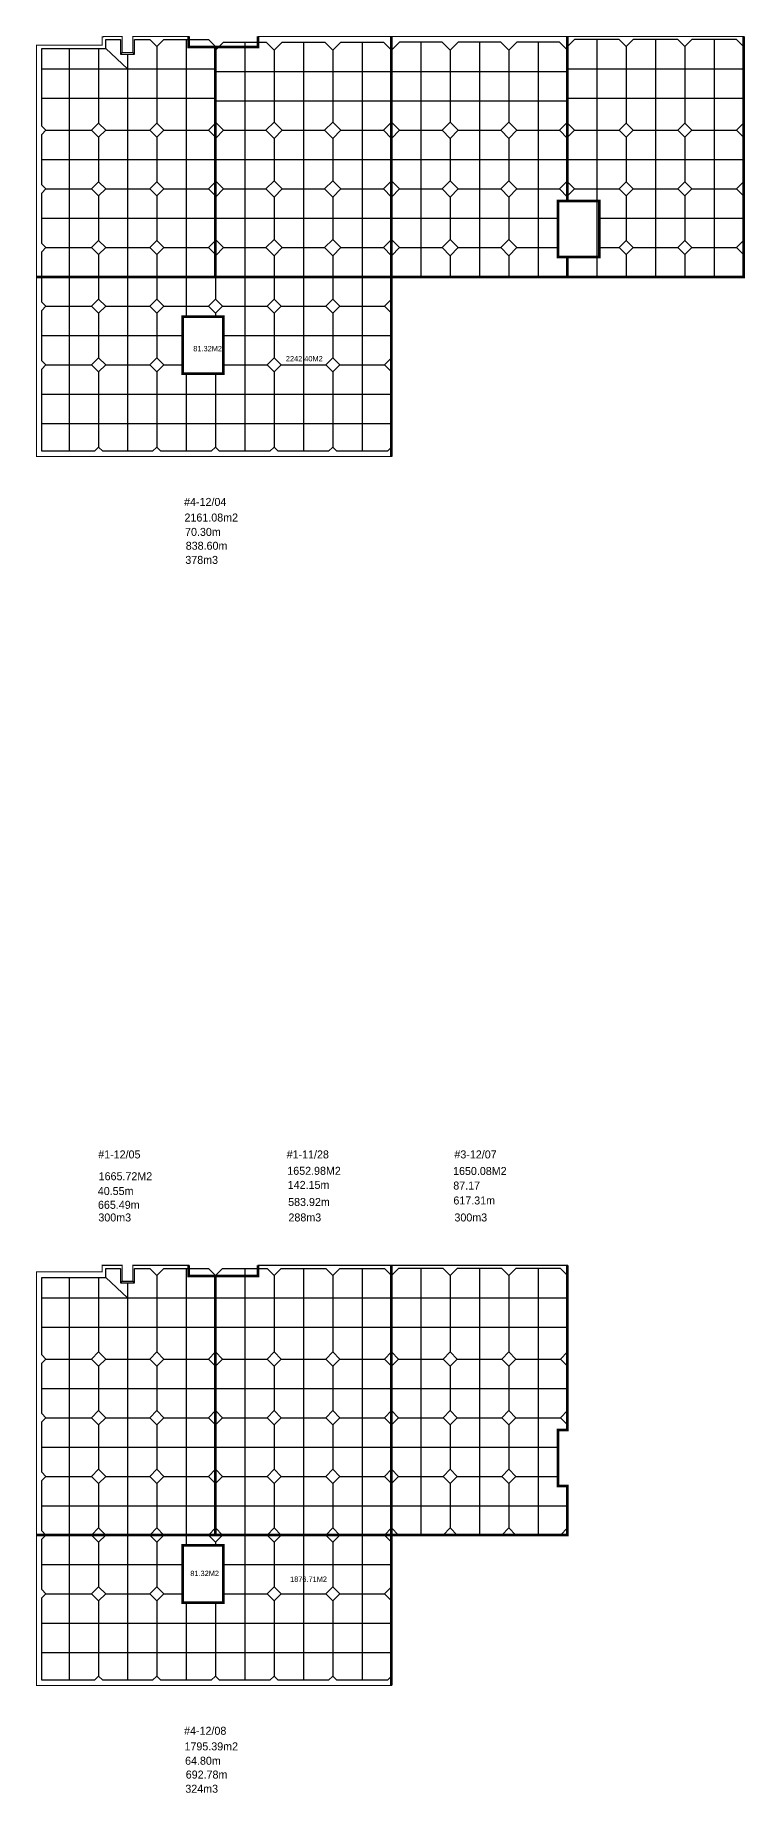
# Model space of a CAD drawing. Header units: millimetres. Extents: x -552870 to 1405794, y -1345622 to 197746.
# Drawn here: x -552870 to -419820, y -1116943 to -787384 of the extents above; entities that cross this region are included whole.
import ezdxf

# ---------------------------------------------------------------- set-up
doc = ezdxf.new("R2010")
doc.units = ezdxf.units.MM
doc.header["$LTSCALE"] = 1000
doc.header["$MEASUREMENT"] = 0
doc.layers.get('0').update_dxf_attribs({"linetype": 'CONTINUOUS'})
doc.styles.add('나눔바른고딕', font='')
doc.styles.get('나눔바른고딕').set_extended_font_data('나눔바른고딕')

msp = doc.modelspace()

# ---------------------------------------------------------------- linework, layer by layer
at = {"color": 2, "ltscale": 10000, "const_width": 200}
for points in [[(-552619.9, -789259.5), (-552619.9, -832709.5), (-519069.9, -832709.5), (-519069.9, -789634.5), (-524069.9, -789634.5), (-524069.9, -787634.5), (-534569.9, -787634.5), (-534569.9, -790634.5), (-536569.9, -790634.5), (-536569.9, -787634.5), (-540057.4, -787634.5), (-540057.4, -787709.5), (-540319.9, -787709.5), (-540319.9, -789259.5), (-552619.9, -789259.5)], [(-519069.9, -789634.5), (-519069.9, -832709.5), (-486069.9, -832709.5), (-486069.9, -787634.5), (-511069.9, -787634.5), (-511069.9, -789634.5), (-519069.9, -789634.5), (-519069.9, -789634.5)], [(-453069.9, -787634.5), (-453069.9, -818509.5), (-454869.9, -818509.5), (-454869.9, -829009.5), (-453069.9, -829009.5), (-453069.9, -832709.5), (-486069.9, -832709.5), (-486069.9, -787634.5), (-453069.9, -787634.5)], [(-420069.9, -827459.5), (-420069.9, -787634.5), (-453069.9, -787634.5), (-453069.9, -818509.5), (-447119.9, -818509.5), (-447119.9, -829009.5), (-453069.9, -829009.5), (-453069.9, -832709.5), (-420069.9, -832709.5), (-420069.9, -827459.5)], [(-552619.9, -832709.5), (-552619.9, -866409.5), (-486069.9, -866409.5), (-486069.9, -832719.4), (-552619.9, -832709.5)], [(-525219.9, -840159.5), (-525219.9, -850859.5), (-517619.9, -850859.5), (-517619.9, -840159.5), (-525219.9, -840159.5)], [(-524069.9, -1018034.5), (-534569.9, -1018034.5), (-534569.9, -1021034.5), (-536569.9, -1021034.5), (-536569.9, -1018034.5), (-540319.9, -1018034.5), (-540319.9, -1019259.5), (-552619.9, -1019259.5), (-552619.9, -1068609.5), (-519069.9, -1068609.5), (-519069.9, -1020034.5), (-524069.9, -1020034.5), (-524069.9, -1018034.5)], [(-511069.9, -1018034.5), (-511069.9, -1020034.5), (-519069.9, -1020034.5), (-519069.9, -1068609.5), (-486069.9, -1068609.5), (-486069.9, -1018034.5), (-511069.9, -1018034.5)], [(-453069.9, -1018034.5), (-453069.9, -1048909.5), (-454869.9, -1048909.5), (-454869.9, -1059409.5), (-453069.9, -1059409.5), (-453069.9, -1068609.5), (-486069.9, -1068609.5), (-486069.9, -1018034.5), (-453069.9, -1018034.5)], [(-552619.9, -1068609.5), (-552619.9, -1096809.5), (-486069.9, -1096809.5), (-486069.9, -1068609.5), (-552619.9, -1068609.5)], [(-525219.9, -1070559.5), (-517619.9, -1070559.5), (-517619.9, -1081259.5), (-525219.9, -1081259.5), (-525219.9, -1070559.5)]]:
    msp.add_lwpolyline(points, dxfattribs=at)
at = {"color": 1, "ltscale": 10000, "const_width": 500}
for points in [[(-519069.9, -789634.5), (-524069.9, -789634.5), (-524069.9, -787634.5)], [(-519069.9, -789634.5), (-519069.9, -832709.5), (-486069.9, -832709.5), (-486069.9, -787634.5)], [(-519069.9, -789634.5), (-511069.9, -789634.5), (-511069.9, -787634.5)], [(-486069.9, -832709.5), (-453069.9, -832709.5), (-453069.9, -829009.5), (-454869.9, -829009.5), (-454869.9, -818509.5), (-453069.9, -818509.5), (-453069.9, -816509.5), (-453069.9, -787634.5)], [(-420069.9, -787634.5), (-420069.9, -832709.5), (-453069.9, -832714.4)], [(-453069.9, -818509.5), (-447119.9, -818509.5), (-447119.9, -829009.5), (-453069.9, -829009.5)], [(-519069.9, -832709.5), (-552619.9, -832709.5)], [(-486069.9, -832709.5), (-486069.9, -866409.5)], [(-525219.9, -840159.5), (-525219.9, -850859.5), (-517619.9, -850859.5), (-517619.9, -840159.5), (-525219.9, -840159.5)], [(-519069.9, -1020034.5), (-524069.9, -1020034.5), (-524069.9, -1018034.5)], [(-511069.9, -1018034.5), (-511069.9, -1020034.5), (-519069.9, -1020034.5), (-519069.9, -1068609.5), (-486069.9, -1068609.5), (-486069.9, -1018034.5)], [(-453069.9, -1018034.5), (-453069.9, -1048909.5), (-454869.9, -1048909.5), (-454869.9, -1059409.5), (-453069.9, -1059409.5), (-453069.9, -1068609.5), (-486069.9, -1068609.5)], [(-519069.9, -1068609.5), (-552619.9, -1068609.5)], [(-486069.9, -1068609.5), (-486069.9, -1096809.5)]]:
    msp.add_lwpolyline(points, dxfattribs=at)
at = {"color": 114, "ltscale": 10000, "true_color": 0x139b48}
for points in [[(-551619.9, -832709.5), (-551619.9, -827983.7), (-550845.6, -827209.5), (-551619.9, -826435.2), (-551619.9, -816983.7), (-550845.6, -816209.5), (-551619.9, -815435.2), (-551619.9, -805983.7), (-550845.6, -805209.5), (-551619.9, -804435.2), (-551619.9, -789909.5), (-539645.6, -789909.5), (-539645.6, -788209.5), (-536869.9, -788209.5), (-536869.9, -790934.5), (-534269.9, -790934.5), (-534269.9, -788209.5), (-531394.2, -788209.5), (-530069.9, -789533.7), (-528745.6, -788209.5), (-520394.2, -788209.5), (-519069.9, -789533.7), (-519069.9, -803885.2), (-520394.2, -805209.5), (-519069.9, -806533.7), (-519069.9, -814885.2), (-520394.2, -816209.5), (-519069.9, -817533.7), (-519069.9, -825885.2), (-520394.2, -827209.5), (-519069.9, -828533.7), (-519069.9, -832709.5)], [(-546469.9, -789909.5), (-546469.9, -832709.5)], [(-540969.9, -789909.5), (-540969.9, -803885.2)], [(-539645.6, -789909.5), (-535569.9, -793709.5)], [(-536569.9, -790634.5), (-536869.9, -790934.5)], [(-535569.9, -790934.5), (-535569.9, -832709.5)], [(-534569.9, -790634.5), (-534269.9, -790934.5)], [(-530069.9, -789533.7), (-530069.9, -803885.2)], [(-524569.9, -788209.5), (-524569.9, -832709.5)], [(-519069.9, -790209.5), (-517569.9, -788709.5), (-509569.9, -788709.5), (-508069.9, -790209.5), (-506569.9, -788709.5), (-498569.9, -788709.5), (-497069.9, -790209.5), (-495569.9, -788709.5), (-487569.9, -788709.5), (-486069.9, -790209.5)], [(-513569.9, -788709.5), (-513569.9, -832709.5)], [(-508069.9, -790209.5), (-508069.9, -803685.2)], [(-502569.9, -788709.5), (-502569.9, -832709.5)], [(-497069.9, -790209.5), (-497069.9, -803685.2)], [(-491569.9, -788709.5), (-491569.9, -832709.5)], [(-453069.9, -790209.5), (-454569.9, -788709.5), (-462569.9, -788709.5), (-464069.9, -790209.5), (-465569.9, -788709.5), (-473569.9, -788709.5), (-475069.9, -790209.5), (-476569.9, -788709.5), (-484569.9, -788709.5), (-486069.9, -790209.5), (-486069.9, -803685.2), (-484545.6, -805209.5), (-486069.9, -806733.7), (-486069.9, -814685.2), (-484545.6, -816209.5), (-486069.9, -817733.7), (-486069.9, -825685.2), (-484545.6, -827209.5), (-486069.9, -828733.7), (-486069.9, -832709.5)], [(-480569.9, -788709.5), (-480569.9, -832709.5)], [(-475069.9, -790209.5), (-475069.9, -803685.2)], [(-469569.9, -788709.5), (-469569.9, -832709.5)], [(-464069.9, -790209.5), (-464069.9, -803685.2)], [(-458569.9, -788709.5), (-458569.9, -832709.5)], [(-420069.9, -789533.7), (-421394.2, -788209.5), (-429745.6, -788209.5), (-431069.9, -789533.7), (-432394.2, -788209.5), (-440745.6, -788209.5), (-442069.9, -789533.7), (-443394.2, -788209.5), (-451745.6, -788209.5), (-453069.9, -789533.7), (-453069.9, -803885.2), (-451745.6, -805209.5), (-453069.9, -806533.7), (-453069.9, -814885.2), (-451745.6, -816209.5), (-453069.9, -817533.7)], [(-447569.9, -788209.5), (-447569.9, -832709.5)], [(-442069.9, -789533.7), (-442069.9, -803885.2)], [(-436569.9, -788209.5), (-436569.9, -832709.5)], [(-431069.9, -789533.7), (-431069.9, -803885.2)], [(-425569.9, -788209.5), (-425569.9, -832709.5)], [(-551618, -793709.5), (-519069.9, -793709.5)], [(-519069.9, -794209.5), (-486069.9, -794209.5)], [(-486069.9, -794209.5), (-453069.9, -794209.5)], [(-453069.9, -793709.5), (-420069.9, -793709.5)], [(-551619.9, -799209.5), (-519069.9, -799209.5)], [(-519069.9, -799709.5), (-486069.9, -799709.5)], [(-486069.9, -799709.5), (-453069.9, -799709.5)], [(-453069.9, -799209.5), (-420069.9, -799209.5)], [(-540969.9, -803885.2), (-542294.2, -805209.5), (-540969.9, -806533.7), (-539645.6, -805209.5), (-540969.9, -803885.2)], [(-530069.9, -803885.2), (-531394.2, -805209.5), (-530069.9, -806533.7), (-528745.6, -805209.5), (-530069.9, -803885.2)], [(-519069.9, -803685.2), (-517545.6, -805209.5), (-519069.9, -806733.7)], [(-508069.9, -803685.2), (-509594.2, -805209.5), (-508069.9, -806733.7), (-506545.6, -805209.5), (-508069.9, -803685.2)], [(-497069.9, -803685.2), (-498594.2, -805209.5), (-497069.9, -806733.7), (-495545.6, -805209.5), (-497069.9, -803685.2)], [(-486069.9, -803685.2), (-487594.2, -805209.5), (-486069.9, -806733.7)], [(-475069.9, -803685.2), (-476594.2, -805209.5), (-475069.9, -806733.7), (-473545.6, -805209.5), (-475069.9, -803685.2)], [(-464069.9, -803685.2), (-465594.2, -805209.5), (-464069.9, -806733.7), (-462545.6, -805209.5), (-464069.9, -803685.2)], [(-453069.9, -803685.2), (-454594.2, -805209.5), (-453069.9, -806733.7)], [(-442069.9, -803885.2), (-443394.2, -805209.5), (-442069.9, -806533.7), (-440745.6, -805209.5), (-442069.9, -803885.2)], [(-431069.9, -803885.2), (-432394.2, -805209.5), (-431069.9, -806533.7), (-429745.6, -805209.5), (-431069.9, -803885.2)], [(-420069.9, -803885.2), (-421394.2, -805209.5), (-420069.9, -806533.7)], [(-550845.6, -805209.5), (-542294.2, -805209.5)], [(-540969.9, -806533.7), (-540969.9, -814885.2)], [(-539645.6, -805209.5), (-531294.2, -805209.5)], [(-530069.9, -806533.7), (-530069.9, -814885.2)], [(-528745.6, -805209.5), (-520394.2, -805209.5)], [(-517545.6, -805209.5), (-509594.2, -805209.5)], [(-508069.9, -806733.7), (-508069.9, -814685.2)], [(-506545.6, -805209.5), (-498594.2, -805209.5)], [(-497069.9, -806733.7), (-497069.9, -814685.2)], [(-495545.6, -805209.5), (-487594.2, -805209.5)], [(-484545.6, -805209.5), (-476594.2, -805209.5)], [(-475069.9, -806733.7), (-475069.9, -814685.2)], [(-473545.6, -805209.5), (-465594.2, -805209.5)], [(-464069.9, -806733.7), (-464069.9, -814685.2)], [(-462545.6, -805209.5), (-454594.2, -805209.5)], [(-451745.6, -805209.5), (-443394.2, -805209.5)], [(-442069.9, -806533.7), (-442069.9, -814885.2)], [(-440745.6, -805209.5), (-432394.2, -805209.5)], [(-431069.9, -806533.7), (-431069.9, -814885.2)], [(-429745.6, -805209.5), (-421394.2, -805209.5)], [(-551618, -810709.5), (-519069.9, -810709.5)], [(-519069.9, -810709.5), (-486069.9, -810709.5)], [(-486069.9, -810709.5), (-453069.9, -810709.5)], [(-453069.9, -810709.5), (-420069.9, -810709.5)], [(-550845.6, -816209.5), (-542294.2, -816209.5)], [(-540969.9, -814885.2), (-542294.2, -816209.5), (-540969.9, -817533.7), (-539645.6, -816209.5), (-540969.9, -814885.2)], [(-539745.6, -816209.5), (-531394.2, -816209.5)], [(-530069.9, -814885.2), (-531394.2, -816209.5), (-530069.9, -817533.7), (-528745.6, -816209.5), (-530069.9, -814885.2)], [(-528745.6, -816209.5), (-520394.2, -816209.5)], [(-519069.9, -814685.2), (-517545.6, -816209.5), (-519069.9, -817733.7)], [(-517545.6, -816209.5), (-509594.2, -816209.5)], [(-508069.9, -814685.2), (-509594.2, -816209.5), (-508069.9, -817733.7), (-506545.6, -816209.5), (-508069.9, -814685.2)], [(-506545.6, -816209.5), (-498594.2, -816209.5)], [(-497069.9, -814685.2), (-498594.2, -816209.5), (-497069.9, -817733.7), (-495545.6, -816209.5), (-497069.9, -814685.2)], [(-495545.6, -816209.5), (-487594.2, -816209.5)], [(-486069.9, -814685.2), (-487594.2, -816209.5), (-486069.9, -817733.7)], [(-484545.6, -816209.5), (-476594.2, -816209.5)], [(-475069.9, -814685.2), (-476594.2, -816209.5), (-475069.9, -817733.7), (-473545.6, -816209.5), (-475069.9, -814685.2)], [(-473545.6, -816209.5), (-465594.2, -816209.5)], [(-464069.9, -814685.2), (-465594.2, -816209.5), (-464069.9, -817733.7), (-462545.6, -816209.5), (-464069.9, -814685.2)], [(-462545.6, -816209.5), (-454594.2, -816209.5)], [(-453069.9, -814685.2), (-454594.2, -816209.5), (-453069.9, -817733.7)], [(-451745.6, -816209.5), (-443394.2, -816209.5)], [(-442069.9, -814885.2), (-443394.2, -816209.5), (-442069.9, -817533.7), (-440745.6, -816209.5), (-442069.9, -814885.2)], [(-440745.6, -816209.5), (-432394.2, -816209.5)], [(-431069.9, -814885.2), (-432394.2, -816209.5), (-431069.9, -817533.7), (-429745.6, -816209.5), (-431069.9, -814885.2)], [(-429745.6, -816209.5), (-421394.2, -816209.5)], [(-420069.9, -814885.2), (-421394.2, -816209.5), (-420069.9, -817533.7)], [(-540969.9, -817533.7), (-540969.9, -825885.2)], [(-530069.9, -817533.7), (-530069.9, -825885.2)], [(-508069.9, -817733.7), (-508069.9, -825685.2)], [(-497069.9, -817733.7), (-497069.9, -825685.2)], [(-475069.9, -817733.7), (-475069.9, -825685.2)], [(-464069.9, -817733.7), (-464069.9, -825685.2)], [(-442069.9, -817533.7), (-442069.9, -825885.2)], [(-431069.9, -817533.7), (-431069.9, -825885.2)], [(-551618, -821709.5), (-519069.9, -821709.5)], [(-519069.9, -821709.5), (-486069.9, -821709.5)], [(-486069.9, -821709.5), (-454869.9, -821709.5)], [(-447119.9, -821709.5), (-420071, -821709.5)], [(-540969.9, -825885.2), (-542294.2, -827209.5), (-540969.9, -828533.7), (-539645.6, -827209.5), (-540969.9, -825885.2)], [(-530069.9, -825885.2), (-531394.2, -827209.5), (-530069.9, -828533.7), (-528745.6, -827209.5), (-530069.9, -825885.2)], [(-519069.9, -825685.2), (-517545.6, -827209.5), (-519069.9, -828733.7)], [(-508069.9, -825685.2), (-509594.2, -827209.5), (-508069.9, -828733.7), (-506545.6, -827209.5), (-508069.9, -825685.2)], [(-497069.9, -825685.2), (-498594.2, -827209.5), (-497069.9, -828733.7), (-495545.6, -827209.5), (-497069.9, -825685.2)], [(-486069.9, -825685.2), (-487594.2, -827209.5), (-486069.9, -828733.7)], [(-475069.9, -825685.2), (-476594.2, -827209.5), (-475069.9, -828733.7), (-473545.6, -827209.5), (-475069.9, -825685.2)], [(-464069.9, -825685.2), (-465594.2, -827209.5), (-464069.9, -828733.7), (-462545.6, -827209.5), (-464069.9, -825685.2)], [(-442069.9, -825885.2), (-443394.2, -827209.5), (-442069.9, -828533.7), (-440745.6, -827209.5), (-442069.9, -825885.2)], [(-431069.9, -825885.2), (-432394.2, -827209.5), (-431069.9, -828533.7), (-429745.6, -827209.5), (-431069.9, -825885.2)], [(-420069.9, -825885.2), (-421394.2, -827209.5), (-420069.9, -828533.7)], [(-550845.6, -827209.5), (-542294.2, -827209.5)], [(-540969.9, -828533.7), (-540969.9, -832709.5)], [(-539645.6, -827209.5), (-531394.2, -827209.5)], [(-530069.9, -828533.7), (-530069.9, -832709.5)], [(-528745.6, -827209.5), (-520394.2, -827209.5)], [(-517545.6, -827209.5), (-509594.2, -827209.5)], [(-508069.9, -828733.7), (-508069.9, -832709.5)], [(-506545.6, -827209.5), (-498594.2, -827209.5)], [(-497069.9, -828733.7), (-497069.9, -832709.5)], [(-495545.6, -827209.5), (-487594.2, -827209.5)], [(-484545.6, -827209.5), (-476594.2, -827209.5)], [(-475069.9, -828733.7), (-475069.9, -832709.5)], [(-473545.6, -827209.5), (-465594.2, -827209.5)], [(-464069.9, -828733.7), (-464069.9, -832709.5)], [(-462545.6, -827209.5), (-454869.9, -827209.5)], [(-447119.9, -827209.5), (-443394.2, -827209.5)], [(-442069.9, -828533.7), (-442069.9, -832709.5)], [(-440745.6, -827209.5), (-432394.2, -827209.5)], [(-431069.9, -828533.7), (-431069.9, -832709.5)], [(-429745.6, -827209.5), (-421394.2, -827209.5)], [(-486069.9, -864635.2), (-486844.2, -865409.5), (-496295.6, -865409.5), (-497069.9, -864635.2), (-497844.2, -865409.5), (-507295.6, -865409.5), (-508069.9, -864635.2), (-508844.2, -865409.5), (-518295.6, -865409.5), (-519069.9, -864635.2), (-519844.2, -865409.5), (-529295.6, -865409.5), (-530069.9, -864635.2), (-530844.2, -865409.5), (-540195.6, -865409.5), (-540969.9, -864635.2), (-541744.2, -865409.5), (-551619.9, -865409.5), (-551619.9, -849983.7), (-550845.6, -849209.5), (-551619.9, -848435.2), (-551619.9, -838983.7), (-550845.6, -838209.5), (-551619.9, -837435.2), (-551619.9, -832709.5), (-486069.9, -832709.5)], [(-546469.9, -832709.5), (-546469.9, -865409.5)], [(-540969.9, -832709.5), (-540969.9, -836885.2)], [(-535569.9, -832709.5), (-535569.9, -865409.5)], [(-530069.9, -832712.8), (-530069.9, -836885.2)], [(-524569.9, -832709.5), (-524569.9, -840159.5)], [(-519069.9, -832714.5), (-519069.9, -836885.2)], [(-513569.9, -832715.3), (-513569.9, -865409.5)], [(-508069.9, -832709.5), (-508069.9, -836885.2)], [(-502569.9, -832715.3), (-502569.9, -865409.5)], [(-497069.9, -832717.8), (-497069.9, -836885.2)], [(-491569.9, -832715.3), (-491569.9, -865409.5)], [(-540969.9, -836885.2), (-542294.2, -838209.5), (-540969.9, -839533.7), (-539645.6, -838209.5), (-540969.9, -836885.2)], [(-530069.9, -836885.2), (-531394.2, -838209.5), (-530069.9, -839533.7), (-528745.6, -838209.5), (-530069.9, -836885.2)], [(-519069.9, -836885.2), (-520394.2, -838209.5), (-519069.9, -839533.7), (-517745.6, -838209.5), (-519069.9, -836885.2)], [(-508069.9, -836885.2), (-509394.2, -838209.5), (-508069.9, -839533.7), (-506745.6, -838209.5), (-508069.9, -836885.2)], [(-497069.9, -836885.2), (-498394.2, -838209.5), (-497069.9, -839533.7), (-495745.6, -838209.5), (-497069.9, -836885.2)], [(-486069.9, -836886.1), (-487394.2, -838210.4), (-486069.9, -839534.7)], [(-550845.6, -838209.5), (-542294.2, -838209.5)], [(-540969.9, -839533.7), (-540969.9, -847885.2)], [(-539647.3, -838211.1), (-531394.2, -838211.1)], [(-530069.9, -839533.7), (-530069.9, -847885.2)], [(-528745.6, -838209.5), (-520394.2, -838208.6)], [(-519069.9, -839533.7), (-519069.9, -840159.5)], [(-517745.6, -838209.5), (-509394.2, -838209.5)], [(-508069.9, -839533.7), (-508069.9, -847885.2)], [(-506745.6, -838209.5), (-498394.2, -838209.5)], [(-497069.9, -839533.7), (-497069.9, -847885.2)], [(-495745.6, -838209.5), (-487394.2, -838209.5)], [(-551619.9, -843709.5), (-525219.9, -843709.5)], [(-517619.9, -843709.5), (-486069.9, -843709.5)], [(-550845.6, -849209.5), (-542294.2, -849209.5)], [(-540969.9, -847885.2), (-542294.2, -849209.5), (-540969.9, -850533.7), (-539645.6, -849209.5), (-540969.9, -847885.2)], [(-539645.6, -849209.5), (-531394.2, -849209.5)], [(-530069.9, -847885.2), (-531394.2, -849209.5), (-530069.9, -850533.7), (-528745.6, -849209.5), (-530069.9, -847885.2)], [(-528746.6, -849208.6), (-525219.9, -849208.6)], [(-517619.9, -849208.6), (-509394.2, -849208.6)], [(-508069.9, -847885.2), (-509394.2, -849209.5), (-508069.9, -850533.7), (-506745.6, -849209.5), (-508069.9, -847885.2)], [(-506745.6, -849209.5), (-498394.2, -849209.5)], [(-497069.9, -847885.2), (-498394.2, -849209.5), (-497069.9, -850533.7), (-495745.6, -849209.5), (-497069.9, -847885.2)], [(-495746.6, -849208.6), (-487394.2, -849208.6)], [(-486069.9, -847885.2), (-487394.2, -849209.5), (-486069.9, -850533.7)], [(-540969.9, -850533.7), (-540969.9, -864635.2)], [(-530069.9, -850533.7), (-530069.9, -864635.2)], [(-524569.9, -850859.5), (-524569.9, -865409.5)], [(-519069.9, -850859.5), (-519069.9, -864635.2)], [(-508069.9, -850533.7), (-508069.9, -864635.2)], [(-497069.9, -850533.7), (-497069.9, -864635.2)], [(-551619.9, -854709.5), (-486069.9, -854709.5)], [(-551619.9, -860209.5), (-486069.9, -860209.5)], [(-550845.6, -1068609.5), (-551619.9, -1067835.2), (-551619.9, -1058383.7), (-550845.6, -1057609.5), (-551619.9, -1056835.2), (-551619.9, -1047383.7), (-550845.6, -1046609.5), (-551619.9, -1045835.2), (-551619.9, -1036383.7), (-550845.6, -1035609.5), (-551619.9, -1034835.2), (-551619.9, -1020309.5), (-539645.6, -1020309.5), (-539645.6, -1018609.5), (-536870.6, -1018609.5), (-536870.6, -1021334.5), (-534270.6, -1021334.5), (-534270.6, -1018609.5), (-531394.2, -1018609.5), (-530069.9, -1019933.7), (-528745.6, -1018609.5), (-520394.2, -1018609.5), (-519069.9, -1019933.7), (-519069.9, -1034285.2), (-520394.2, -1035609.5), (-519069.9, -1036933.7), (-519069.9, -1045285.2), (-520394.2, -1046609.5), (-519069.9, -1047933.7), (-519069.9, -1056285.2), (-520394.2, -1057609.5), (-519069.9, -1058933.7), (-519069.9, -1067285.2), (-520394.2, -1068609.5)], [(-546469.9, -1020309.5), (-546469.9, -1068609.5)], [(-540969.9, -1020309.5), (-540969.9, -1034285.2)], [(-539645.6, -1020309.5), (-535569.9, -1024109.5)], [(-536569.9, -1021034.5), (-536870.6, -1021334.5)], [(-535569.9, -1021334.5), (-535569.9, -1068609.5)], [(-534569.9, -1021034.5), (-534270.6, -1021334.5)], [(-530069.9, -1019933.7), (-530069.9, -1034285.2)], [(-524569.9, -1018609.5), (-524569.9, -1068609.5)], [(-519069.9, -1019933.7), (-517745.6, -1018609.5), (-509394.2, -1018609.5), (-508069.9, -1019933.7), (-506745.6, -1018609.5), (-498394.2, -1018609.5), (-497069.9, -1019933.7), (-495745.6, -1018609.5), (-487394.2, -1018609.5), (-486069.9, -1019933.7)], [(-513569.9, -1018609.5), (-513569.9, -1068609.5)], [(-508069.9, -1019933.7), (-508069.9, -1034285.2), (-509394.2, -1035609.5), (-508069.9, -1036933.7), (-506745.6, -1035609.5), (-508069.9, -1034285.2)], [(-502569.9, -1018609.5), (-502569.9, -1068609.5)], [(-497069.9, -1019933.7), (-497069.9, -1034285.2)], [(-491569.9, -1018609.5), (-491569.9, -1068609.5)], [(-453069.9, -1019933.7), (-454394.2, -1018609.5), (-462745.6, -1018609.5), (-464069.9, -1019933.7), (-465394.2, -1018609.5), (-473745.6, -1018609.5), (-475069.9, -1019933.7), (-476394.2, -1018609.5), (-484745.6, -1018609.5), (-486069.9, -1019933.7), (-486069.9, -1034285.2), (-484745.6, -1035609.5), (-486069.9, -1036933.7), (-486069.9, -1045285.2), (-484745.6, -1046609.5), (-486069.9, -1047933.7), (-486069.9, -1056285.2), (-484745.6, -1057609.5), (-486069.9, -1058933.7), (-486069.9, -1067285.2), (-484745.6, -1068609.5)], [(-480569.9, -1018609.5), (-480569.9, -1068609.5)], [(-475069.9, -1019933.7), (-475069.9, -1034285.2)], [(-469569.9, -1018609.5), (-469569.9, -1068609.5)], [(-464069.9, -1019933.7), (-464069.9, -1034285.2)], [(-458569.9, -1018609.5), (-458569.9, -1068609.5)], [(-551619.9, -1024109.5), (-519069.9, -1024109.5)], [(-519069.9, -1024109.5), (-486069.9, -1024109.5)], [(-486069.9, -1024109.5), (-453069.9, -1024109.5)], [(-551619.9, -1029609.5), (-519069.9, -1029609.5)], [(-519069.9, -1029609.5), (-486069.9, -1029609.5)], [(-486069.9, -1029609.5), (-453069.9, -1029609.5)], [(-540969.9, -1034285.2), (-542294.2, -1035609.5), (-540969.9, -1036933.7), (-539645.6, -1035609.5), (-540969.9, -1034285.2)], [(-530069.9, -1034285.2), (-531394.2, -1035609.5), (-530069.9, -1036933.7), (-528745.6, -1035609.5), (-530069.9, -1034285.2)], [(-519069.9, -1034285.2), (-517745.6, -1035609.5), (-519069.9, -1036933.7)], [(-497069.9, -1034285.2), (-498394.2, -1035609.5), (-497069.9, -1036933.7), (-495745.6, -1035609.5), (-497069.9, -1034285.2)], [(-486069.9, -1034285.2), (-487394.2, -1035609.5), (-486069.9, -1036933.7)], [(-475069.9, -1034285.2), (-476394.2, -1035609.5), (-475069.9, -1036933.7), (-473745.6, -1035609.5), (-475069.9, -1034285.2)], [(-464069.9, -1034285.2), (-465394.2, -1035609.5), (-464069.9, -1036933.7), (-462745.6, -1035609.5), (-464069.9, -1034285.2)], [(-453069.9, -1034285.2), (-454394.2, -1035609.5), (-453069.9, -1036933.7)], [(-550845.6, -1035609.5), (-542294.2, -1035609.5)], [(-540969.9, -1036933.7), (-540969.9, -1045285.2)], [(-539645.6, -1035609.5), (-531394.2, -1035609.5)], [(-530069.9, -1036933.7), (-530069.9, -1045285.2)], [(-528745.6, -1035609.5), (-520394.2, -1035609.5)], [(-517745.6, -1035609.5), (-509394.2, -1035609.5)], [(-508069.9, -1036933.7), (-508069.9, -1045285.2)], [(-506745.6, -1035609.5), (-498394.2, -1035609.5)], [(-497069.9, -1036933.7), (-497069.9, -1045285.2)], [(-495745.6, -1035609.5), (-487394.2, -1035609.5)], [(-484745.6, -1035609.5), (-476394.2, -1035609.5)], [(-475069.9, -1036933.7), (-475069.9, -1045285.2)], [(-473745.6, -1035609.5), (-465394.2, -1035609.5)], [(-464069.9, -1036933.7), (-464069.9, -1045285.2)], [(-462745.6, -1035609.5), (-454394.2, -1035609.5)], [(-551619.9, -1041109.5), (-519069.9, -1041109.5)], [(-519069.9, -1041109.5), (-486069.9, -1041109.5)], [(-486069.9, -1041109.5), (-453069.9, -1041109.5)], [(-550845.6, -1046609.5), (-542294.2, -1046609.5)], [(-540969.9, -1045285.2), (-542294.2, -1046609.5), (-540969.9, -1047933.7), (-539645.6, -1046609.5), (-540969.9, -1045285.2)], [(-540969.9, -1047933.7), (-540969.9, -1056285.2)], [(-539645.6, -1046609.5), (-531394.2, -1046609.5)], [(-530069.9, -1045285.2), (-531394.2, -1046609.5), (-530069.9, -1047933.7), (-528745.6, -1046609.5), (-530069.9, -1045285.2)], [(-530069.9, -1047933.7), (-530069.9, -1056285.2)], [(-528745.6, -1046609.5), (-520394.2, -1046609.5)], [(-519069.9, -1045285.2), (-517745.6, -1046609.5), (-519069.9, -1047933.7)], [(-517745.6, -1046609.5), (-509394.2, -1046609.5)], [(-508069.9, -1045285.2), (-509394.2, -1046609.5), (-508069.9, -1047933.7), (-506745.6, -1046609.5), (-508069.9, -1045285.2)], [(-508069.9, -1047933.7), (-508069.9, -1056285.2)], [(-506745.6, -1046609.5), (-498394.2, -1046609.5)], [(-497069.9, -1045285.2), (-498394.2, -1046609.5), (-497069.9, -1047933.7), (-495745.6, -1046609.5), (-497069.9, -1045285.2)], [(-497069.9, -1047933.7), (-497069.9, -1056285.2)], [(-495745.6, -1046609.5), (-487394.2, -1046609.5)], [(-486069.9, -1045285.2), (-487394.2, -1046609.5), (-486069.9, -1047933.7)], [(-484745.6, -1046609.5), (-476394.2, -1046609.5)], [(-475069.9, -1045285.2), (-476394.2, -1046609.5), (-475069.9, -1047933.7), (-473745.6, -1046609.5), (-475069.9, -1045285.2)], [(-475069.9, -1047933.7), (-475069.9, -1056285.2)], [(-473745.6, -1046609.5), (-465394.2, -1046609.5)], [(-464069.9, -1045285.2), (-465394.2, -1046609.5), (-464069.9, -1047933.7), (-462745.6, -1046609.5), (-464069.9, -1045285.2)], [(-464069.9, -1047933.7), (-464069.9, -1056285.2)], [(-462745.6, -1046609.5), (-454394.2, -1046609.5)], [(-453069.9, -1045285.2), (-454394.2, -1046609.5), (-453069.9, -1047933.7)], [(-551619.9, -1052109.5), (-519069.9, -1052109.5)], [(-519069.9, -1052109.5), (-486069.9, -1052109.5)], [(-486069.9, -1052109.5), (-454869.9, -1052109.5)], [(-550845.6, -1057609.5), (-542294.2, -1057609.5)], [(-540969.9, -1056285.2), (-542294.2, -1057609.5), (-540969.9, -1058933.7), (-539645.6, -1057609.5), (-540969.9, -1056285.2)], [(-539645.6, -1057609.5), (-531394.2, -1057609.5)], [(-530069.9, -1056285.2), (-531394.2, -1057609.5), (-530069.9, -1058933.7), (-528745.6, -1057609.5), (-530069.9, -1056285.2)], [(-528745.6, -1057609.5), (-520394.2, -1057609.5)], [(-519069.9, -1056285.2), (-517745.6, -1057609.5), (-519069.9, -1058933.7)], [(-517745.6, -1057609.5), (-509394.2, -1057609.5)], [(-508069.9, -1056285.2), (-509394.2, -1057609.5), (-508069.9, -1058933.7), (-506745.6, -1057609.5), (-508069.9, -1056285.2)], [(-506745.6, -1057609.5), (-498394.2, -1057609.5)], [(-497069.9, -1056285.2), (-498394.2, -1057609.5), (-497069.9, -1058933.7), (-495745.6, -1057609.5), (-497069.9, -1056285.2)], [(-495745.6, -1057609.5), (-487394.2, -1057609.5)], [(-486069.9, -1056285.2), (-487394.2, -1057609.5), (-486069.9, -1058933.7)], [(-484745.6, -1057609.5), (-476394.2, -1057609.5)], [(-475069.9, -1056285.2), (-476394.2, -1057609.5), (-475069.9, -1058933.7), (-473745.6, -1057609.5), (-475069.9, -1056285.2)], [(-473745.6, -1057609.5), (-465394.2, -1057609.5)], [(-464069.9, -1056285.2), (-465394.2, -1057609.5), (-464069.9, -1058933.7), (-462745.6, -1057609.5), (-464069.9, -1056285.2)], [(-462745.6, -1057609.5), (-454869.9, -1057609.5)], [(-540969.9, -1058933.7), (-540969.9, -1067285.2)], [(-530069.9, -1058933.7), (-530069.9, -1067285.2)], [(-508069.9, -1058933.7), (-508069.9, -1067285.2)], [(-497069.9, -1058933.7), (-497069.9, -1067285.2)], [(-475069.9, -1058933.7), (-475069.9, -1067285.2)], [(-464069.9, -1058933.7), (-464069.9, -1067285.2)], [(-551619.9, -1063109.5), (-519069.9, -1063109.5)], [(-519069.9, -1063109.5), (-486069.9, -1063109.5)], [(-519069.9, -1063114.5), (-519069.9, -1067285.2)], [(-486069.9, -1063109.5), (-453069.9, -1063109.5)], [(-542294.2, -1068609.5), (-540969.9, -1067285.2), (-539645.6, -1068609.5)], [(-531394.2, -1068609.5), (-530069.9, -1067285.2), (-528745.6, -1068609.5)], [(-519069.9, -1067285.2), (-517745.6, -1068609.5)], [(-509394.2, -1068609.5), (-508069.9, -1067285.2), (-506745.6, -1068609.5)], [(-498394.2, -1068609.5), (-497069.9, -1067285.2), (-495745.6, -1068609.5)], [(-486069.9, -1067285.2), (-487394.2, -1068609.5)], [(-476394.2, -1068609.5), (-475069.9, -1067285.2), (-473745.6, -1068609.5)], [(-465394.2, -1068609.5), (-464069.9, -1067285.2), (-462745.6, -1068609.5)], [(-453069.9, -1067285.2), (-454394.2, -1068609.5)], [(-486069.9, -1095035.2), (-486844.2, -1095809.5), (-496295.6, -1095809.5), (-497069.9, -1095035.2), (-497844.2, -1095809.5), (-507295.6, -1095809.5), (-508069.9, -1095035.2), (-508844.2, -1095809.5), (-518295.6, -1095809.5), (-519069.9, -1095035.2), (-519844.2, -1095809.5), (-529295.6, -1095809.5), (-530069.9, -1095035.2), (-530844.2, -1095809.5), (-540195.6, -1095809.5), (-540969.9, -1095035.2), (-541744.2, -1095809.5), (-551619.9, -1095809.5), (-551619.9, -1080383.7), (-550845.6, -1079609.5), (-551619.9, -1078835.2), (-551619.9, -1069383.7), (-550845.6, -1068609.5), (-542294.2, -1068609.5), (-540969.9, -1069933.7), (-539647.3, -1068611.1), (-531394.2, -1068609.5), (-530069.9, -1069933.7), (-528745.6, -1068609.5), (-520394.2, -1068608.6), (-519069.9, -1069938.8), (-517745.6, -1068609.5), (-509394.2, -1068609.5), (-508069.9, -1069933.7), (-506745.6, -1068609.5), (-498394.2, -1068609.5), (-497069.9, -1069933.7), (-495745.6, -1068609.5), (-487385.9, -1068609.5), (-486069.9, -1069925.4)], [(-550845.6, -1068609.5), (-542294.2, -1068609.5)], [(-546469.9, -1068609.5), (-546469.9, -1095809.5)], [(-540969.9, -1069933.7), (-540969.9, -1078285.2)], [(-539647.3, -1068611.1), (-531394.2, -1068611.1)], [(-535569.9, -1068609.5), (-535569.9, -1095809.5)], [(-530069.9, -1069933.7), (-530069.9, -1078285.2)], [(-528745.6, -1068609.5), (-520394.2, -1068608.6)], [(-524569.9, -1068609), (-524569.9, -1070559.5)], [(-519070.1, -1069938.6), (-519070.1, -1070559.5)], [(-517745.6, -1068609.5), (-509394.2, -1068609.5)], [(-513569.9, -1068609.5), (-513569.9, -1095809.5)], [(-508069.9, -1069933.7), (-508069.9, -1078285.2)], [(-506745.6, -1068609.5), (-498394.2, -1068609.5)], [(-502569.9, -1068609.5), (-502569.9, -1095809.5)], [(-497069.9, -1069933.7), (-497069.9, -1078285.2)], [(-495745.6, -1068609.5), (-487394.2, -1068609.5)], [(-491569.9, -1068609.5), (-491569.9, -1095809.5)], [(-551619.9, -1074109.5), (-525219.9, -1074109.5)], [(-517619.9, -1074109.5), (-486069.9, -1074109.5)], [(-550845.6, -1079609.5), (-542294.2, -1079609.5)], [(-540969.9, -1078285.2), (-542294.2, -1079609.5), (-540969.9, -1080933.7), (-539645.6, -1079609.5), (-540969.9, -1078285.2)], [(-540969.9, -1080933.7), (-540969.9, -1095035.2)], [(-539645.6, -1079609.5), (-531394.2, -1079609.5)], [(-530069.9, -1078285.2), (-531394.2, -1079609.5), (-530069.9, -1080933.7), (-528745.6, -1079609.5), (-530069.9, -1078285.2)], [(-530069.9, -1080933.7), (-530069.9, -1095035.2)], [(-528745.6, -1079609.5), (-525219.9, -1079608.6)], [(-517619.9, -1079608.6), (-509394.2, -1079608.6)], [(-508069.9, -1078285.2), (-509394.2, -1079609.5), (-508069.9, -1080933.7), (-506745.6, -1079609.5), (-508069.9, -1078285.2)], [(-508069.9, -1080933.7), (-508069.9, -1095035.2)], [(-506745.6, -1079609.5), (-498394.2, -1079609.5)], [(-497069.9, -1078285.2), (-498394.2, -1079609.5), (-497069.9, -1080933.7), (-495745.6, -1079609.5), (-497069.9, -1078285.2)], [(-497069.9, -1080933.7), (-497069.9, -1095035.2)], [(-495746.6, -1079608.6), (-487394.2, -1079608.6)], [(-486069.9, -1078285.2), (-487394.2, -1079609.5), (-486069.9, -1080933.7)], [(-524569.9, -1081259.5), (-524569.9, -1095809.5)], [(-519069.9, -1081259.5), (-519069.9, -1095035.2)], [(-551619.9, -1085109.5), (-486069.9, -1085109.5)], [(-551619.9, -1090609.5), (-486069.9, -1090609.5)]]:
    msp.add_lwpolyline(points, dxfattribs=at)
at = {"color": 1, "ltscale": 10000, "const_width": 500}
msp.add_lwpolyline([(-525219.9, -1070559.5), (-525219.9, -1081259.5), (-523219.9, -1081259.5), (-517619.9, -1081259.5), (-517619.9, -1070559.5)], close=True, dxfattribs=at)

# ---------------------------------------------------------------- texts
at = {"color": 2, "ltscale": 10000, "style": '나눔바른고딕'}
for s, height, p in [('81.32M2 ', 1000, (-523219.9, -846659.5)), ('2242.40M2 ', 1000, (-505869.4, -848549.8)), ('2161.08m2 ', 1500, (-524871.3, -878580.1)), ('1665.72M2 ', 1500, (-540961.2, -1002082.7)), ('1652.98M2 ', 1500, (-505600.8, -1001066.5)), ('1652.98M2 ', 1500, (-505600.8, -1001066.5)), ('1650.08M2 ', 1500, (-474519.8, -1001098.3)), ('81.32M2 ', 1000, (-523783.2, -1076298.3)), ('1876.71M2 ', 1000, (-505071.8, -1077381.1)), ('1795.39m2 ', 1500, (-524871.3, -1108980.1))]:
    msp.add_text(s, height=height, dxfattribs=at).set_placement(p)
at = {"ltscale": 10000, "style": '나눔바른고딕'}
for s, p in [('#4-12/04', (-524947.2, -875655.8)), ('#1-12/05', (-541049.3, -997991.4)), ('#1-11/28', (-505719.5, -997991.4)), ('#1', (-505719.5, -997991.4)), ('#3-12/07', (-474269.5, -997991.4)), ('#4-12/08', (-524947.2, -1106055.8))]:
    msp.add_text(s, height=1500, dxfattribs=at).set_placement(p)
at = {"color": 1, "ltscale": 10000, "style": '나눔바른고딕'}
for s, p in [('70.30m', (-524764.3, -881273.6)), ('40.55m', (-541124.9, -1004848.2)), ('142.15m', (-505518.5, -1003707.3)), ('142.15m', (-505518.5, -1003707.3)), ('87.17', (-474480.5, -1003828)), ('64.80m', (-524764.3, -1111673.6))]:
    msp.add_text(s, height=1500, dxfattribs=at).set_placement(p)
at = {"color": 114, "ltscale": 10000, "true_color": 0x139b48, "style": '나눔바른고딕'}
for s, p in [('838.60m', (-524639.9, -883866.5)), ('617.31m', (-474458.8, -1006624.2)), ('665.49m', (-541092.5, -1007439)), ('583.92m', (-505437.5, -1006907.6)), ('583.92m', (-505437.5, -1006907.6)), ('692.78m', (-524639.9, -1114266.5))]:
    msp.add_text(s, height=1500, dxfattribs=at).set_placement(p)
at = {"color": 7, "ltscale": 10000, "style": '나눔바른고딕'}
for s, p in [('378m3', (-524715.5, -886521.3)), ('300m3', (-541018.6, -1009808.8)), ('288m3', (-505380, -1009808.8)), ('300m3', (-474262.7, -1009808.8)), ('324m3', (-524715.5, -1116921.3))]:
    msp.add_text(s, height=1500, dxfattribs=at).set_placement(p)

doc.saveas('drawing.dxf')
